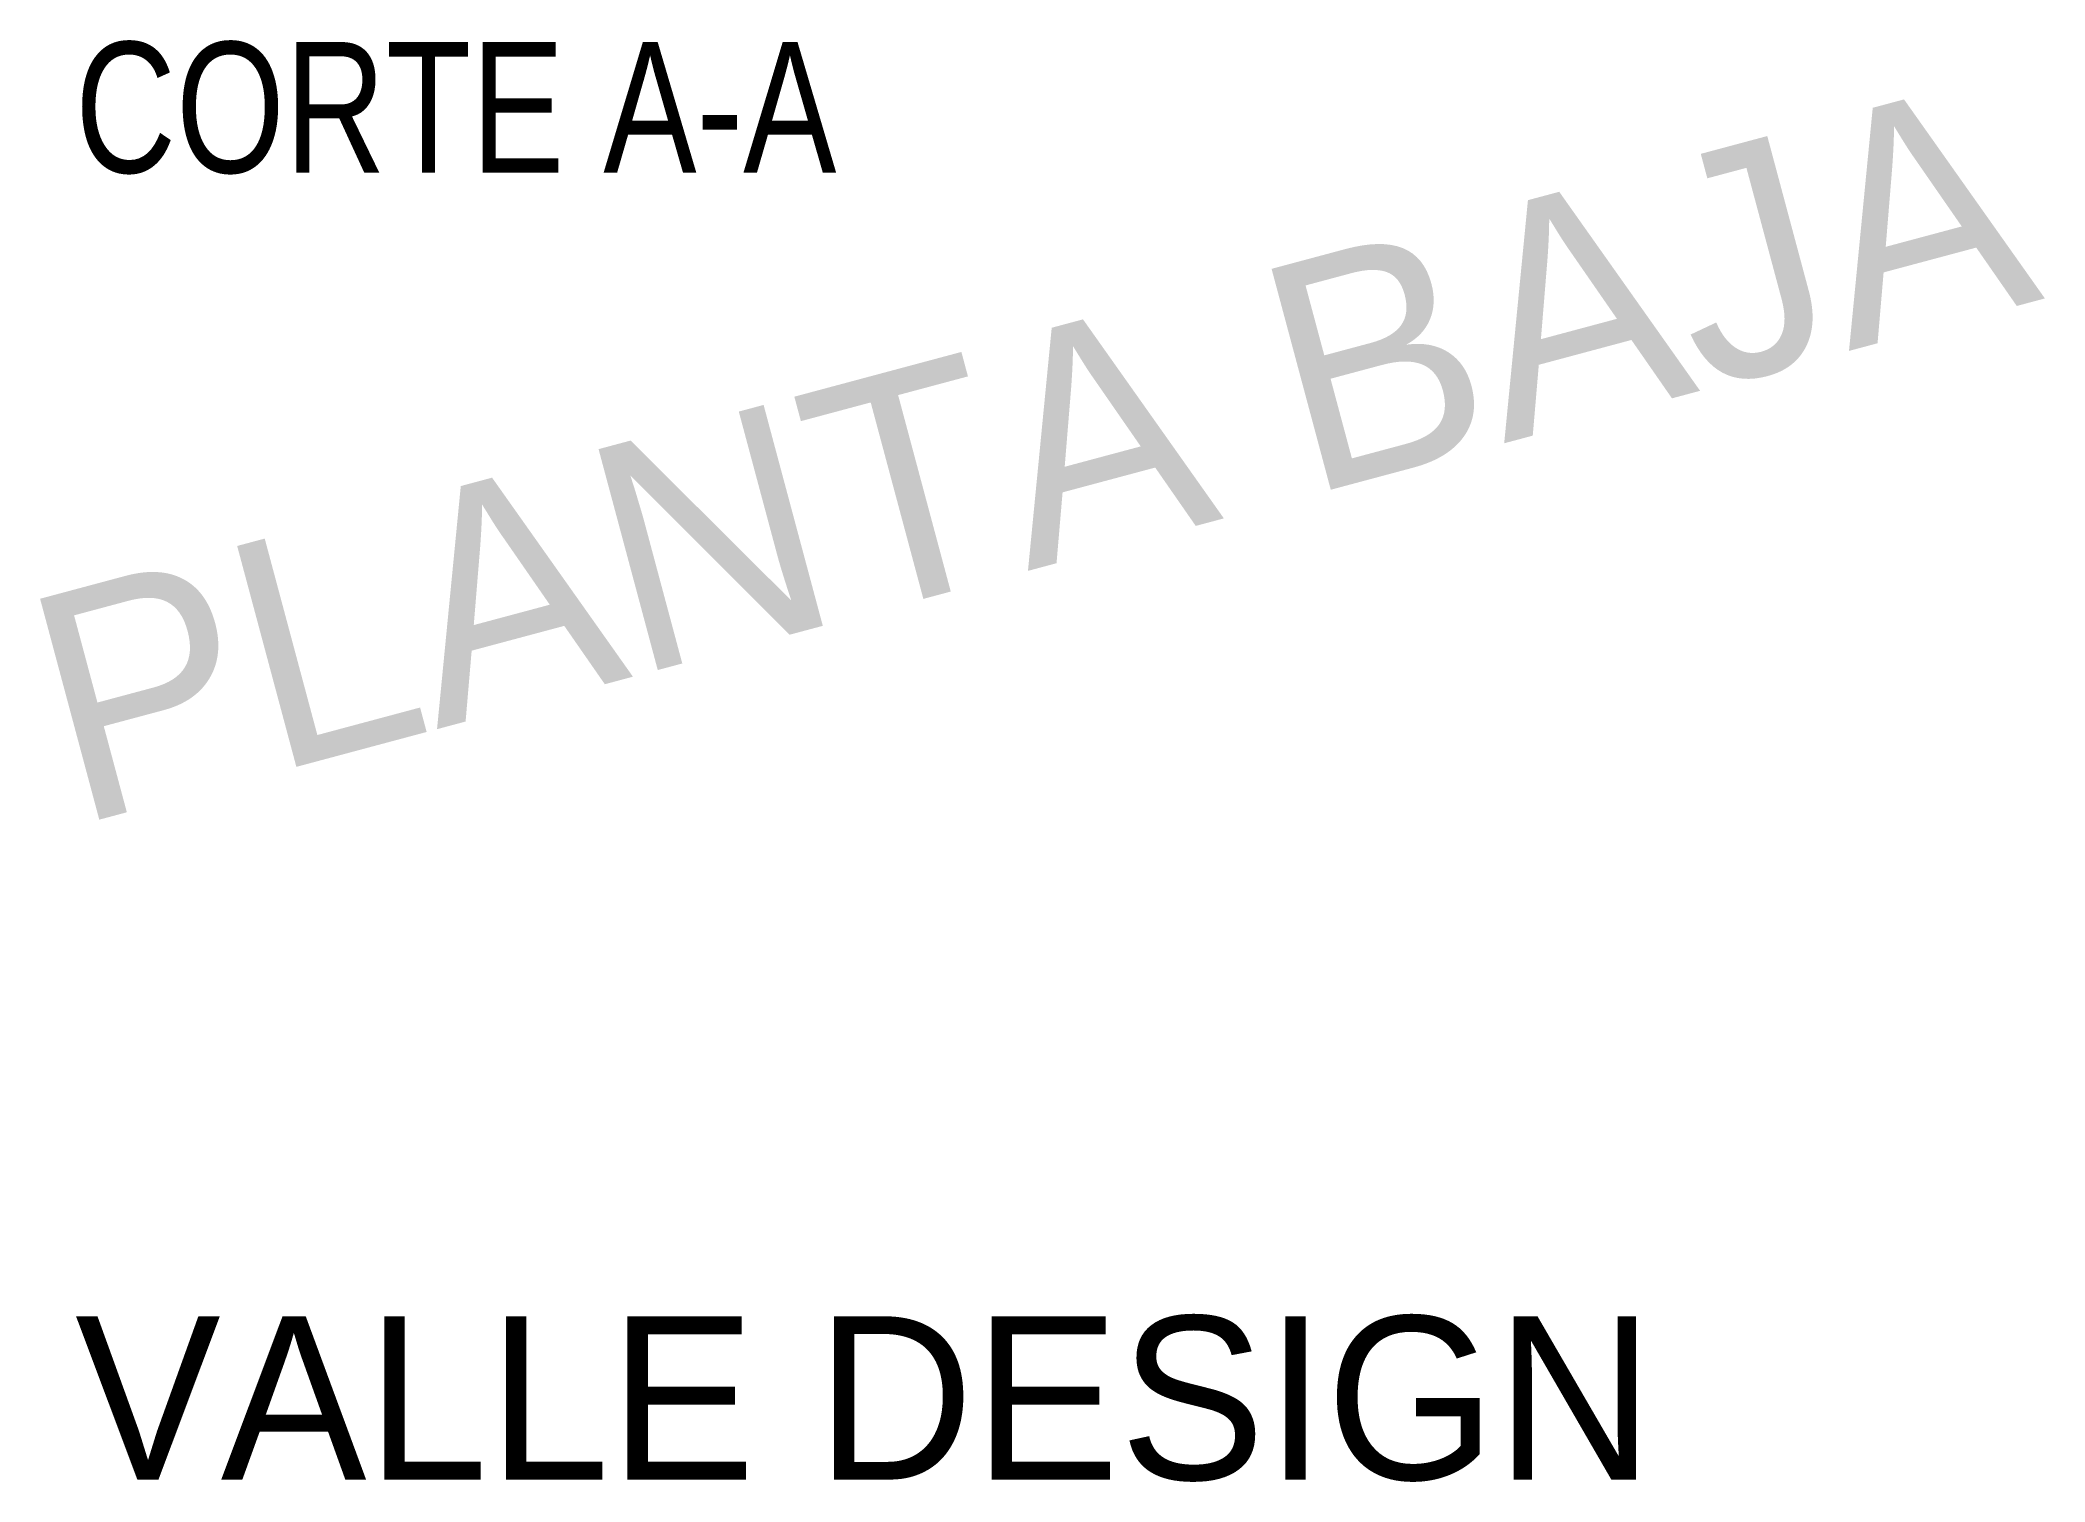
# Model space of a CAD drawing. Extents: x 8.9 to 70.3, y 9.9 to 54.1.
import ezdxf

# ---------------------------------------------------------------- set-up
doc = ezdxf.new("R2010")
doc.units = 0
doc.header["$MEASUREMENT"] = 0
doc.styles.add('ESTILO-VALLE', font='txt')
doc.styles.add('ROTULOS', font='txt', dxfattribs={"width": 0.8})

msp = doc.modelspace()

# ---------------------------------------------------------------- texts
at = {"style": 'ROTULOS', "width": 0.8}
msp.add_text('CORTE A-A', height=4, dxfattribs=at).set_placement((10, 50))
at = {"style": 'ESTILO-VALLE'}
msp.add_text('PLANTA BAJA', height=7, rotation=15, dxfattribs=at).set_placement((10, 30))
msp.add_text('VALLE DESIGN', height=5).set_placement((10, 10))

doc.saveas('drawing.dxf')
